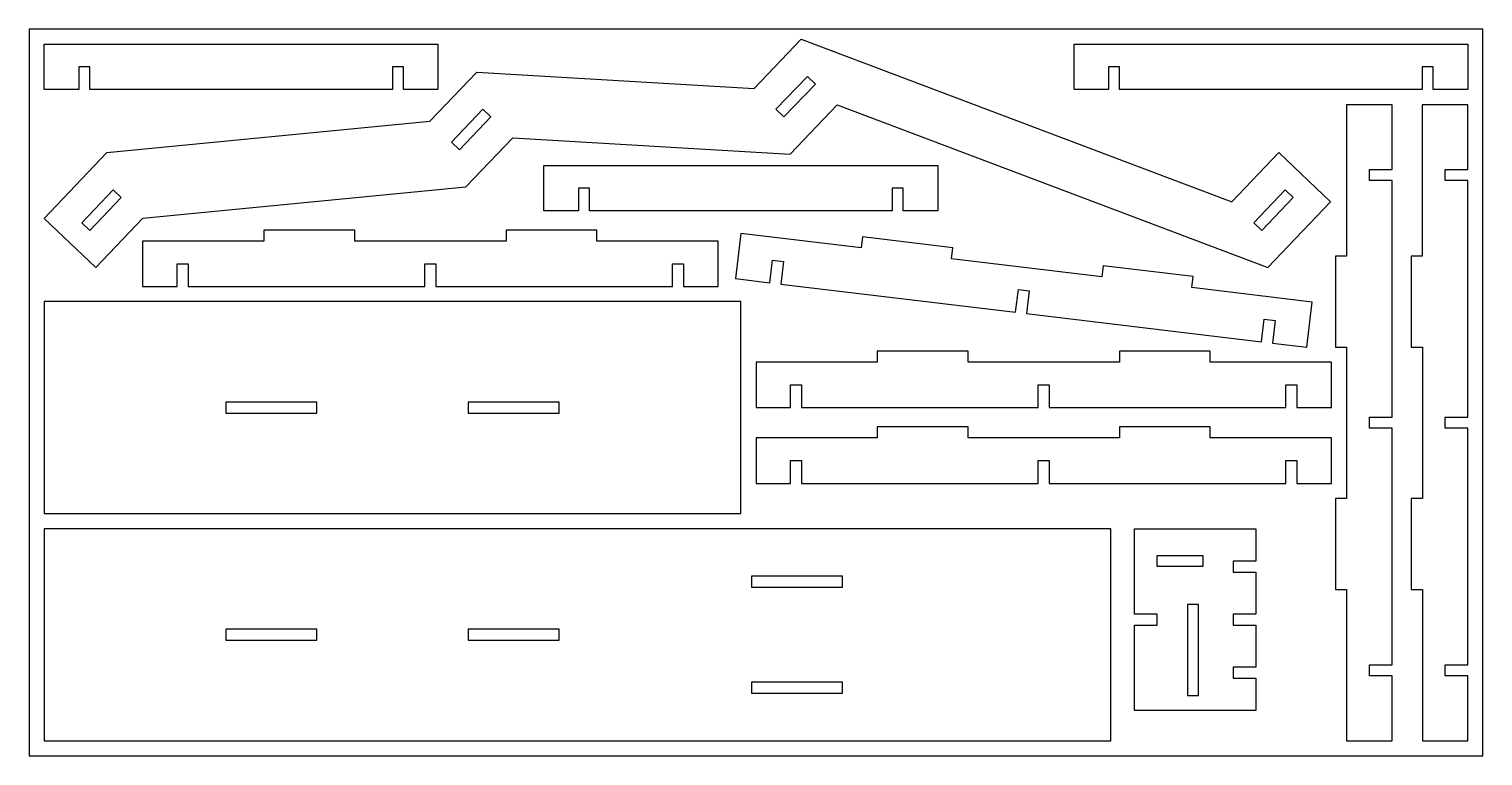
# Model space of a CAD drawing. Header units: inches. Extents: x 0 to 96, y 0 to 48.
import ezdxf

# ---------------------------------------------------------------- set-up
doc = ezdxf.new("R2010")
doc.units = ezdxf.units.IN
doc.header["$MEASUREMENT"] = 0
doc.layers.add('96x48', color=7, linetype='Continuous')
doc.layers.add('DiagSup', color=7, linetype='Continuous', plot=False)

msp = doc.modelspace()

# ---------------------------------------------------------------- linework, layer by layer
at = {"layer": '96x48'}
msp.add_lwpolyline([(0, 0), (96, 0), (96, 48), (0, 48)], close=True, dxfattribs=at)
at = {"layer": 'DiagSup'}
for p, q in [((47.879, 44.079), (50.985, 47.335)), ((50.985, 47.335), (79.428, 36.587)), ((26.46, 41.908), (29.566, 45.164)), ((29.566, 45.164), (47.879, 44.079)), ((50.252, 39.743), (53.358, 42.999)), ((53.358, 42.999), (81.801, 32.25)), ((5.141, 39.842), (26.46, 41.908)), ((28.833, 37.571), (31.939, 40.828)), ((31.939, 40.828), (50.252, 39.743)), ((1, 35.5), (5.141, 39.842)), ((79.428, 36.587), (82.534, 39.843)), ((82.534, 39.843), (85.943, 36.592)), ((7.514, 35.505), (28.833, 37.571)), ((81.801, 32.25), (85.943, 36.592)), ((1, 35.5), (4.408, 32.249)), ((4.408, 32.249), (7.514, 35.505))]:
    msp.add_line(p, q, dxfattribs=at)
for points in [[(1, 47.001), (27, 47), (27, 44), (24.72, 44.001), (24.72, 45.501), (23.99, 45.501), (23.99, 44.001), (4.01, 44.001), (4.01, 45.501), (3.28, 45.501), (3.28, 44.001), (1, 44.001), (1, 47.001)], [(69, 47.001), (95, 47), (95, 44), (92.72, 44.001), (92.72, 45.501), (91.99, 45.501), (91.99, 44.001), (72.01, 44.001), (72.01, 45.501), (71.28, 45.501), (71.28, 44.001), (69, 44.001), (69, 47.001)], [(90.001, 1), (90.001, 5.28), (88.501, 5.28), (88.501, 6.01), (90.001, 6.01), (90, 21.635), (88.5, 21.635), (88.5, 22.365), (90, 22.365), (90, 37.99), (88.5, 37.99), (88.5, 38.72), (90, 38.72), (90, 43), (87, 43), (87, 33), (86.27, 33), (86.27, 27), (87, 27), (87, 17), (86.27, 17), (86.271, 11), (87.001, 11), (87.001, 1), (90.001, 1)], [(95, 1), (95, 5.28), (93.5, 5.28), (93.5, 6.01), (95, 6.01), (95, 21.635), (93.5, 21.635), (93.5, 22.365), (95, 22.365), (94.999, 37.99), (93.499, 37.99), (93.499, 38.72), (94.999, 38.72), (94.999, 43), (91.999, 43), (91.999, 33), (91.269, 33), (91.27, 27), (92, 27), (92, 17), (91.27, 17), (91.27, 11), (92, 11), (92, 1), (95, 1)], [(34, 39), (60, 38.999), (60, 35.999), (57.72, 36.001), (57.72, 37.501), (56.99, 37.501), (56.99, 36.001), (37.01, 36), (37.01, 37.5), (36.28, 37.5), (36.28, 36), (34, 36), (34, 39)], [(7.5, 31), (9.78, 31), (9.78, 32.5), (10.51, 32.5), (10.51, 31), (26.135, 31), (26.135, 32.5), (26.865, 32.5), (26.865, 31), (42.49, 31), (42.49, 32.5), (43.22, 32.5), (43.22, 31), (45.5, 31), (45.5, 34), (37.5, 34), (37.5, 34.73), (31.5, 34.73), (31.5, 34), (21.5, 34), (21.5, 34.73), (15.5, 34.73), (15.5, 34), (7.5, 34), (7.5, 31)], [(46.643, 31.521), (48.906, 31.25), (49.085, 32.739), (49.81, 32.652), (49.631, 31.163), (65.145, 29.301), (65.324, 30.791), (66.048, 30.704), (65.87, 29.214), (81.383, 27.353), (81.562, 28.842), (82.287, 28.755), (82.108, 27.266), (84.372, 26.994), (84.729, 29.973), (76.786, 30.926), (76.873, 31.651), (70.916, 32.366), (70.829, 31.641), (60.9, 32.832), (60.987, 33.557), (55.03, 34.272), (54.943, 33.547), (47, 34.5), (46.643, 31.521)], [(1, 16), (47, 16), (47, 30), (1, 30), (1, 16)], [(48, 23), (50.28, 23), (50.28, 24.5), (51.01, 24.5), (51.01, 23), (66.635, 23), (66.635, 24.5), (67.365, 24.5), (67.365, 23), (82.99, 23), (82.99, 24.5), (83.72, 24.5), (83.72, 23), (86, 23), (86, 26), (78, 26), (78, 26.73), (72, 26.73), (72, 26), (62, 26), (62, 26.73), (56, 26.73), (56, 26), (48, 26), (48, 23)], [(13, 22.635), (19, 22.635), (19, 23.365), (13, 23.365), (13, 22.635)], [(29, 22.635), (35, 22.635), (35, 23.365), (29, 23.365), (29, 22.635)], [(48, 18), (50.28, 18), (50.28, 19.5), (51.01, 19.5), (51.01, 18), (66.635, 18), (66.635, 19.5), (67.365, 19.5), (67.365, 18), (82.99, 18), (82.99, 19.5), (83.72, 19.5), (83.72, 18), (86, 18), (86, 21), (78, 21), (78, 21.73), (72, 21.73), (72, 21), (62, 21), (62, 21.73), (56, 21.73), (56, 21), (48, 21), (48, 18)], [(1, 1), (71.42, 1), (71.42, 15), (1, 15), (1, 1)], [(47.71, 11.135), (53.71, 11.135), (53.71, 11.865), (47.71, 11.865), (47.71, 11.135)], [(77.23, 4), (77.23, 10), (76.5, 10), (76.5, 4), (77.23, 4)], [(13, 7.635), (19, 7.635), (19, 8.365), (13, 8.365), (13, 7.635)], [(29, 7.635), (35, 7.635), (35, 8.365), (29, 8.365), (29, 7.635)], [(47.71, 4.135), (53.71, 4.135), (53.71, 4.865), (47.71, 4.865), (47.71, 4.135)]]:
    msp.add_lwpolyline(points, dxfattribs=at)
for points in [[(49.319, 42.705), (51.39, 44.876), (51.918, 44.372), (49.847, 42.201)], [(27.9, 40.534), (29.971, 42.705), (30.499, 42.201), (28.428, 40.03)], [(3.475, 35.212), (5.546, 37.383), (6.074, 36.879), (4.004, 34.708)], [(80.868, 35.213), (82.939, 37.384), (83.467, 36.88), (81.397, 34.709)], [(73, 3), (73, 8.635), (74.5, 8.635), (74.5, 9.365), (73, 9.365), (73, 15), (81, 15), (81, 12.865), (79.5, 12.865), (79.5, 12.135), (81, 12.135), (81, 9.365), (79.5, 9.365), (79.5, 8.635), (81, 8.635), (81, 5.865), (79.5, 5.865), (79.5, 5.135), (81, 5.135), (81, 3)], [(74.5, 13.23), (77.5, 13.23), (77.5, 12.5), (74.5, 12.5)]]:
    msp.add_lwpolyline(points, close=True, dxfattribs=at)

doc.saveas('drawing.dxf')
